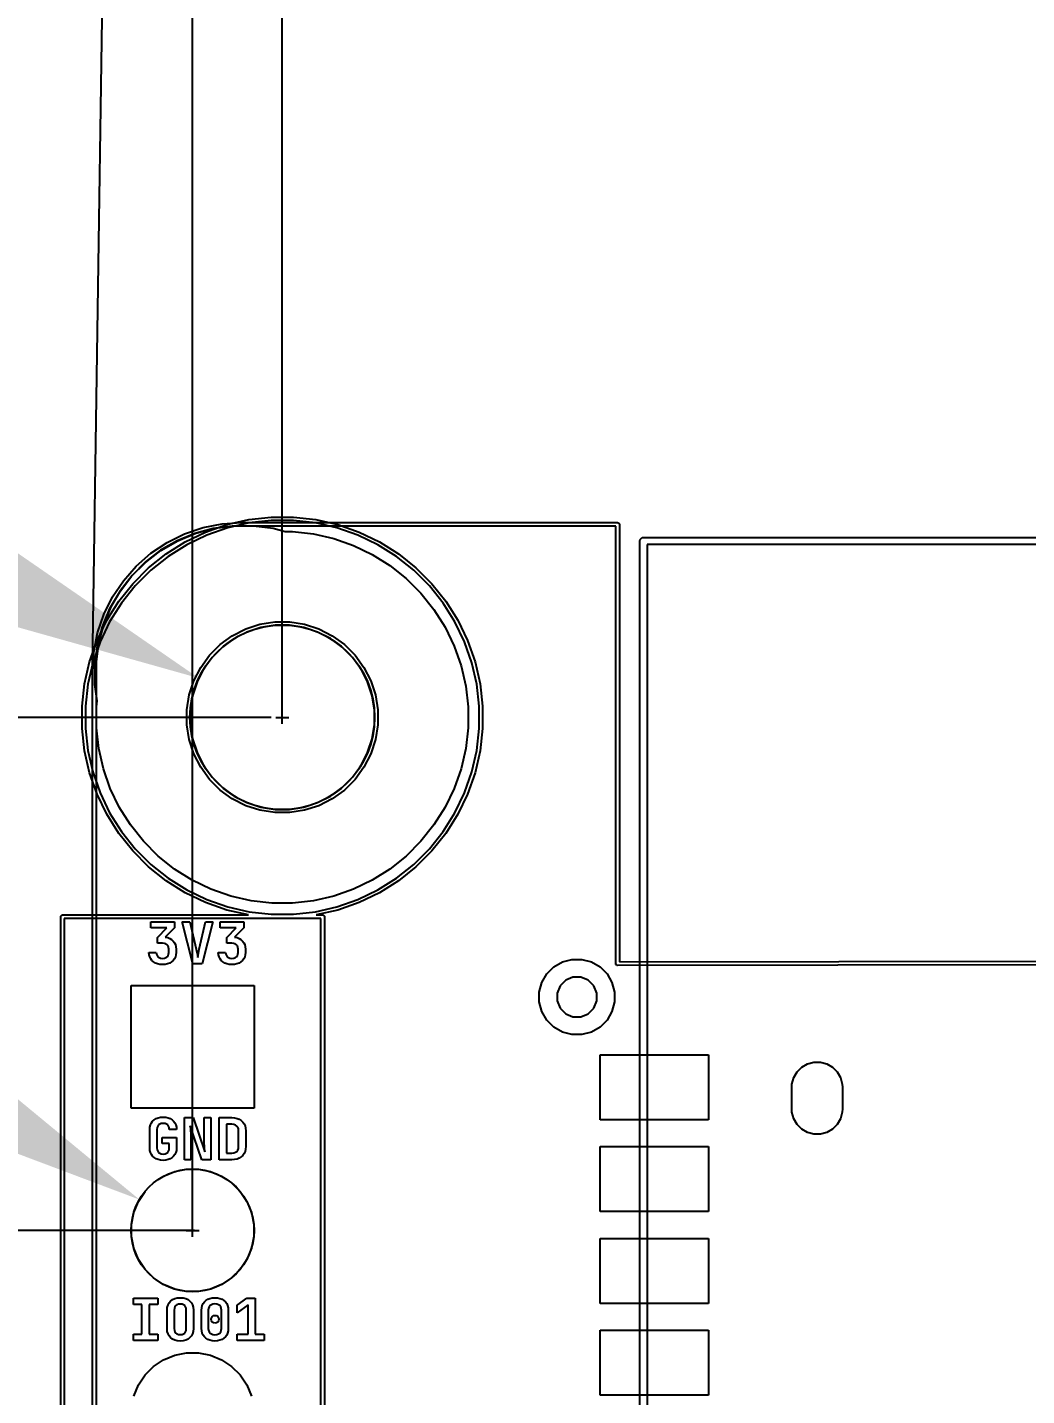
# Model space of a CAD drawing. Extents: x 76 to 193, y -170 to -23.
# Drawn here: x 131.04 to 144.86, y -61.79 to -42.86 of the extents above; entities that cross this region are included whole.
import ezdxf

# ---------------------------------------------------------------- set-up
doc = ezdxf.new("R2010")
doc.units = 0
doc.layers.get('0').update_dxf_attribs({"linetype": 'CONTINUOUS'})
doc.layers.get('Defpoints').update_dxf_attribs({"linetype": 'CONTINUOUS'})
doc.layers.add('BLACK', color=7, linetype='CONTINUOUS')
doc.dimstyles.get("Standard").update_dxf_attribs({"dimtxt": 3, "dimasz": 3, "dimexe": 0.18, "dimexo": 0.0625, "dimgap": 0.09, "dimtad": 0, "dimtih": 1, "dimtoh": 1, "dimzin": 0, "dimdsep": 46, "dimtxsty": 'Standard', "dimcen": 0.09, "dimclrd": 3, "dimclre": 3, "dimclrt": 3, "dimadec": 0, "dimazin": 0, "dimtfac": 1, "dimtofl": 0, "dimtmove": 0, "dimatfit": 3, "dimfxl": 1, "dimtolj": 1, "dimtzin": 0, "dimarcsym": 0})

# ---------------------------------------------------------------- blocks, each defined once
blk = doc.blocks.new('*D1')
at = {"color": 3, "linetype": 'Continuous', "lineweight": -2, "transparency": 16777216}
for p, q in [((131.942, -51.708), (132.343, -24.546)), ((135.34, -24.771), (143.56, -24.892)), ((162.446, -25.171), (153.74, -25.042)), ((165.048, -52.197), (165.449, -25.035))]:
    blk.add_line(p, q, dxfattribs=at)
at = {"color": 3, "linetype": 'Continuous', "transparency": 16777216}
for points in [[(135.347, -24.271), (135.332, -25.271), (132.34, -24.726)], [(162.454, -24.671), (162.439, -25.671), (165.446, -25.215)]]:
    blk.add_solid(points, dxfattribs=at)
at = {"layer": 'Defpoints', "color": 0, "linetype": 'Continuous', "transparency": 16777216}
for p in [(165.446, -25.215), (131.941, -51.771), (165.047, -52.26)]:
    blk.add_point(p, dxfattribs=at)
at = {"color": 3, "linetype": 'Continuous', "transparency": 16777216, "insert": (148.65, -24.967), "char_height": 3, "attachment_point": 5}
blk.add_mtext('\\A1;33.11', dxfattribs=at)
blk = doc.blocks.new('*D5')
at = {"color": 3, "linetype": 'Continuous', "lineweight": -2, "transparency": 16777216}
for p, q in [((134.566, -52.343), (134.566, -33.66)), ((162.276, -52.353), (162.276, -33.66)), ((137.566, -33.84), (142.831, -33.84)), ((159.276, -33.84), (154.011, -33.84))]:
    blk.add_line(p, q, dxfattribs=at)
at = {"color": 3, "linetype": 'Continuous', "transparency": 16777216}
for points in [[(137.566, -33.34), (137.566, -34.34), (134.566, -33.84)], [(159.276, -33.34), (159.276, -34.34), (162.276, -33.84)]]:
    blk.add_solid(points, dxfattribs=at)
at = {"layer": 'Defpoints', "color": 0, "linetype": 'Continuous', "transparency": 16777216}
for p in [(162.276, -33.84), (134.566, -52.406), (162.276, -52.416)]:
    blk.add_point(p, dxfattribs=at)
at = {"color": 3, "linetype": 'Continuous', "transparency": 16777216, "insert": (148.421, -33.84), "char_height": 3, "attachment_point": 5}
blk.add_mtext('\\A1;27.71', dxfattribs=at)
blk = doc.blocks.new('*D6')
at = {"color": 3, "linetype": 'Continuous', "lineweight": -2, "transparency": 16777216}
for p, q in [((124.398, -56.07), (127.398, -56.07)), ((127.398, -56.07), (129.994, -57.575)), ((133.325, -59.596), (133.325, -59.416)), ((133.234, -59.506), (133.415, -59.506))]:
    blk.add_line(p, q, dxfattribs=at)
at = {"color": 3, "linetype": 'Continuous', "transparency": 16777216}
blk.add_solid([(130.244, -57.142), (129.743, -58.007), (132.589, -59.079)], dxfattribs=at)
at = {"layer": 'Defpoints', "color": 0, "linetype": 'Continuous', "transparency": 16777216}
for p in [(132.589, -59.079), (134.06, -59.932)]:
    blk.add_point(p, dxfattribs=at)
at = {"color": 3, "linetype": 'Continuous', "transparency": 16777216, "insert": (119.058, -56.07), "char_height": 3, "attachment_point": 5}
blk.add_mtext('\\A1;∅1.70', dxfattribs=at)
blk = doc.blocks.new('*D7')
at = {"color": 3, "linetype": 'Continuous', "lineweight": -2, "transparency": 16777216}
for p, q in [((127.96, -56.506), (127.96, -53.506)), ((133.262, -59.506), (127.78, -59.506)), ((133.262, -62.046), (127.78, -62.046)), ((127.96, -65.046), (127.96, -68.046)), ((127.96, -68.046), (124.96, -68.046))]:
    blk.add_line(p, q, dxfattribs=at)
at = {"color": 3, "linetype": 'Continuous', "transparency": 16777216}
for points in [[(127.46, -56.506), (128.46, -56.506), (127.96, -59.506)], [(127.46, -65.046), (128.46, -65.046), (127.96, -62.046)]]:
    blk.add_solid(points, dxfattribs=at)
at = {"layer": 'Defpoints', "color": 0, "linetype": 'Continuous', "transparency": 16777216}
for p in [(133.325, -59.506), (127.96, -62.046), (133.325, -62.046)]:
    blk.add_point(p, dxfattribs=at)
at = {"color": 3, "linetype": 'Continuous', "transparency": 16777216, "insert": (120.37, -68.046), "char_height": 3, "attachment_point": 5}
blk.add_mtext('\\A1;2.54', dxfattribs=at)
blk = doc.blocks.new('*D8')
at = {"color": 3, "linetype": 'Continuous', "lineweight": -2, "transparency": 16777216}
for p, q in [((133.352, -59.506), (111.055, -59.506)), ((111.235, -62.506), (111.235, -75.696)), ((111.235, -92.066), (111.235, -78.876)), ((133.324, -95.066), (111.055, -95.066))]:
    blk.add_line(p, q, dxfattribs=at)
at = {"color": 3, "linetype": 'Continuous', "transparency": 16777216}
for points in [[(110.735, -62.506), (111.735, -62.506), (111.235, -59.506)], [(110.735, -92.066), (111.735, -92.066), (111.235, -95.066)]]:
    blk.add_solid(points, dxfattribs=at)
at = {"layer": 'Defpoints', "color": 0, "linetype": 'Continuous', "transparency": 16777216}
for p in [(111.235, -59.506), (133.415, -59.506), (133.386, -95.066)]:
    blk.add_point(p, dxfattribs=at)
at = {"color": 3, "linetype": 'Continuous', "transparency": 16777216, "insert": (111.235, -77.286), "char_height": 3, "attachment_point": 5}
blk.add_mtext('\\A1;35.56', dxfattribs=at)
blk = doc.blocks.new('*D9')
at = {"color": 3, "linetype": 'Continuous', "lineweight": -2, "transparency": 16777216}
for p, q in [((133.325, -59.443), (133.325, -29.513)), ((163.773, -59.443), (163.773, -29.513)), ((136.325, -29.693), (142.709, -29.693)), ((160.773, -29.693), (154.389, -29.693))]:
    blk.add_line(p, q, dxfattribs=at)
at = {"color": 3, "linetype": 'Continuous', "transparency": 16777216}
for points in [[(136.325, -29.193), (136.325, -30.193), (133.325, -29.693)], [(160.773, -29.193), (160.773, -30.193), (163.773, -29.693)]]:
    blk.add_solid(points, dxfattribs=at)
at = {"layer": 'Defpoints', "color": 0, "linetype": 'Continuous', "transparency": 16777216}
for p in [(163.773, -29.693), (133.325, -59.506), (163.773, -59.506)]:
    blk.add_point(p, dxfattribs=at)
at = {"color": 3, "linetype": 'Continuous', "transparency": 16777216, "insert": (148.549, -29.693), "char_height": 3, "attachment_point": 5}
blk.add_mtext('\\A1;30.45', dxfattribs=at)
blk = doc.blocks.new('*D12')
at = {"color": 3, "linetype": 'Continuous', "lineweight": -2, "transparency": 16777216}
for p, q in [((124.979, -49.312), (127.979, -49.312)), ((127.979, -49.312), (130.694, -50.588)), ((134.476, -52.406), (134.656, -52.406)), ((134.566, -52.496), (134.566, -52.316))]:
    blk.add_line(p, q, dxfattribs=at)
at = {"color": 3, "linetype": 'Continuous', "transparency": 16777216}
blk.add_solid([(130.907, -50.135), (130.482, -51.04), (133.41, -51.863)], dxfattribs=at)
at = {"layer": 'Defpoints', "color": 0, "linetype": 'Continuous', "transparency": 16777216}
for p in [(133.41, -51.863), (135.722, -52.949)]:
    blk.add_point(p, dxfattribs=at)
at = {"color": 3, "linetype": 'Continuous', "transparency": 16777216, "insert": (118.889, -49.312), "char_height": 3, "attachment_point": 5}
blk.add_mtext('\\A1;∅2.55', dxfattribs=at)
blk = doc.blocks.new('*D15')
at = {"color": 3, "linetype": 'Continuous', "lineweight": -2, "transparency": 16777216}
for p, q in [((134.414, -52.406), (82.008, -52.406)), ((82.188, -55.406), (82.188, -103.552)), ((82.188, -154.878), (82.188, -106.732)), ((134.486, -157.878), (82.008, -157.878))]:
    blk.add_line(p, q, dxfattribs=at)
at = {"color": 3, "linetype": 'Continuous', "transparency": 16777216}
for points in [[(81.688, -55.406), (82.688, -55.406), (82.188, -52.406)], [(81.688, -154.878), (82.688, -154.878), (82.188, -157.878)]]:
    blk.add_solid(points, dxfattribs=at)
at = {"layer": 'Defpoints', "color": 0, "linetype": 'Continuous', "transparency": 16777216}
for p in [(82.188, -52.406), (134.476, -52.406), (134.548, -157.878)]:
    blk.add_point(p, dxfattribs=at)
at = {"color": 3, "linetype": 'Continuous', "transparency": 16777216, "insert": (82.188, -105.142), "char_height": 3, "attachment_point": 5}
blk.add_mtext('\\A1;105.47', dxfattribs=at)

msp = doc.modelspace()

# ---------------------------------------------------------------- linework, layer by layer
at = {"linetype": 'Continuous'}
for centre, radius in [((134.566001, -52.40557), 1.277437), ((133.3245, -59.50557), 0.85)]:
    msp.add_circle(centre, radius, dxfattribs=at)
at = {"layer": 'BLACK', "linetype": 'Continuous'}
for p, q in [((133.214077, -49.865231), (133.469575, -49.778497)), ((133.609943, -49.792647), (133.355091, -49.860939)), ((133.370332, -49.858994), (133.631398, -49.789041)), ((133.469575, -49.778497), (133.734209, -49.725853)), ((133.504054, -49.841804), (133.797782, -49.739024)), ((133.810435, -49.782944), (133.521545, -49.884031)), ((133.871529, -49.758203), (133.609943, -49.792647)), ((133.631398, -49.789041), (133.899362, -49.753763)), ((133.734209, -49.725853), (134.003449, -49.7082)), ((133.797782, -49.739024), (134.101171, -49.669778)), ((134.108827, -49.714838), (133.810435, -49.782944)), ((134.003439, -49.7582), (133.871529, -49.758203)), ((133.899362, -49.753763), (134.169638, -49.753763)), ((139.1795, -49.760558), (134.003439, -49.7582)), ((134.003449, -49.7082), (134.003453, -49.708201)), ((134.003453, -49.708201), (134.003461, -49.7082)), ((134.003461, -49.7082), (139.204512, -49.71057)), ((134.101171, -49.669778), (134.410406, -49.634936)), ((134.412968, -49.68057), (134.108827, -49.714838)), ((134.169638, -49.753763), (134.437602, -49.789041)), ((134.410406, -49.634936), (134.721596, -49.634936)), ((134.719034, -49.68057), (134.412968, -49.68057)), ((134.437602, -49.789041), (134.607707, -49.834621)), ((135.023175, -49.714838), (134.719034, -49.68057)), ((134.721596, -49.634936), (135.030831, -49.669778)), ((135.321567, -49.782944), (135.023175, -49.714838)), ((135.030831, -49.669778), (135.33422, -49.739024)), ((135.610457, -49.884031), (135.321567, -49.782944)), ((135.33422, -49.739024), (135.627948, -49.841804)), ((139.1795, -55.815728), (139.1795, -49.760558)), ((139.204512, -49.71057), (139.214058, -49.712473)), ((139.214058, -49.712473), (139.214067, -49.712473)), ((139.214067, -49.712473), (139.214069, -49.712475)), ((139.214069, -49.712475), (139.214078, -49.712477)), ((139.214078, -49.712477), (139.22136, -49.719766)), ((139.22136, -49.719766), (139.227597, -49.726003)), ((139.227597, -49.726003), (139.227598, -49.72601)), ((139.227598, -49.72601), (139.227602, -49.726014)), ((139.227602, -49.726014), (139.227601, -49.726028)), ((139.227601, -49.726028), (139.2295, -49.73557)), ((139.2295, -49.73557), (139.2295, -55.790687)), ((132.74774, -50.134476), (132.972085, -49.984571)), ((133.111333, -49.96191), (132.882838, -50.093834)), ((132.886564, -50.097562), (133.120629, -49.962424)), ((132.960188, -50.142389), (133.223681, -49.976825)), ((132.972085, -49.984571), (133.214077, -49.865231)), ((133.355091, -49.860939), (133.111333, -49.96191)), ((133.120629, -49.962424), (133.370332, -49.858994)), ((133.223681, -49.976825), (133.504054, -49.841804)), ((133.521545, -49.884031), (133.24579, -50.016828)), ((134.607707, -49.834621), (134.708881, -49.834621)), ((134.708881, -49.834621), (134.995829, -49.866952)), ((134.995829, -49.866952), (135.277351, -49.931208)), ((135.277351, -49.931208), (135.54991, -50.02658)), ((135.886212, -50.016828), (135.610457, -49.884031)), ((135.627948, -49.841804), (135.908321, -49.976825)), ((135.908321, -49.976825), (136.171814, -50.142389)), ((139.512, -49.96557), (139.515806, -49.946436)), ((139.512, -75.44057), (139.512, -49.96557)), ((139.515806, -49.946436), (139.542866, -49.919376)), ((139.542866, -49.919376), (139.562, -49.91557)), ((139.562, -49.91557), (157.487, -49.91557)), ((132.54488, -50.31238), (132.74774, -50.134476)), ((132.672139, -50.262095), (132.886564, -50.097562)), ((132.882838, -50.093834), (132.673518, -50.254452)), ((132.716889, -50.336413), (132.960188, -50.142389)), ((133.24579, -50.016828), (132.986637, -50.179665)), ((135.54991, -50.02658), (135.810076, -50.15187)), ((135.810076, -50.15187), (136.054579, -50.305501)), ((136.145365, -50.179665), (135.886212, -50.016828)), ((136.171814, -50.142389), (136.415113, -50.336413)), ((139.612, -50.01557), (139.612, -75.39057)), ((157.437, -50.01557), (139.612, -50.01557)), ((132.366976, -50.51524), (132.54488, -50.31238)), ((132.481025, -50.453209), (132.672139, -50.262095)), ((132.673518, -50.254452), (132.486952, -50.441018)), ((132.496844, -50.556458), (132.716889, -50.336413)), ((132.986637, -50.179665), (132.747345, -50.370493)), ((136.054579, -50.305501), (136.280342, -50.485541)), ((136.384657, -50.370493), (136.145365, -50.179665)), ((136.415113, -50.336413), (136.635158, -50.556458)), ((132.217071, -50.739585), (132.366976, -50.51524)), ((132.316492, -50.667634), (132.481025, -50.453209)), ((132.486952, -50.441018), (132.326334, -50.650338)), ((132.747345, -50.370493), (132.530924, -50.586914)), ((136.280342, -50.485541), (136.484529, -50.689728)), ((136.601078, -50.586914), (136.384657, -50.370493)), ((132.097731, -50.981577), (132.217071, -50.739585)), ((132.181354, -50.901699), (132.316492, -50.667634)), ((132.326334, -50.650338), (132.19441, -50.878833)), ((132.30282, -50.799757), (132.496844, -50.556458)), ((132.530924, -50.586914), (132.340096, -50.826206)), ((136.484529, -50.689728), (136.664569, -50.915491)), ((136.791906, -50.826206), (136.601078, -50.586914)), ((136.635158, -50.556458), (136.829182, -50.799757)), ((132.077924, -51.151402), (132.181354, -50.901699)), ((132.19441, -50.878833), (132.093439, -51.122591)), ((132.137256, -51.06325), (132.30282, -50.799757)), ((132.340096, -50.826206), (132.177259, -51.085359)), ((136.664569, -50.915491), (136.8182, -51.159994)), ((136.954743, -51.085359), (136.791906, -50.826206)), ((136.829182, -50.799757), (136.994746, -51.06325)), ((132.002235, -51.343623), (132.137256, -51.06325)), ((132.010997, -51.237075), (132.097731, -50.981577)), ((132.093439, -51.122591), (132.025147, -51.377443)), ((132.177259, -51.085359), (132.044462, -51.361114)), ((134.05952, -51.182816), (134.257036, -51.118639)), ((134.257036, -51.118639), (134.46216, -51.086151)), ((134.46216, -51.086151), (134.669842, -51.086151)), ((134.669842, -51.086151), (134.874966, -51.118639)), ((134.874966, -51.118639), (135.072482, -51.182816)), ((137.08754, -51.361114), (136.954743, -51.085359)), ((136.994746, -51.06325), (137.129767, -51.343623)), ((131.958353, -51.501709), (132.010997, -51.237075)), ((132.007971, -51.412468), (132.077924, -51.151402)), ((133.706457, -51.399173), (133.874475, -51.277102)), ((133.874475, -51.277102), (134.05952, -51.182816)), ((134.267789, -51.163429), (134.077147, -51.225372)), ((134.465774, -51.132071), (134.267789, -51.163429)), ((134.666228, -51.132071), (134.465774, -51.132071)), ((134.864213, -51.163429), (134.666228, -51.132071)), ((135.054855, -51.225372), (134.864213, -51.163429)), ((135.23346, -51.316376), (135.054855, -51.225372)), ((135.072482, -51.182816), (135.257527, -51.277102)), ((135.257527, -51.277102), (135.425545, -51.399173)), ((136.8182, -51.159994), (136.94349, -51.42016)), ((131.899455, -51.637351), (132.002235, -51.343623)), ((132.044462, -51.361114), (131.943375, -51.650004)), ((131.972693, -51.680432), (132.007971, -51.412468)), ((132.025147, -51.377443), (131.990703, -51.639029)), ((133.559604, -51.546026), (133.706457, -51.399173)), ((133.736372, -51.434199), (133.59463, -51.575941)), ((133.898542, -51.316376), (133.736372, -51.434199)), ((135.39563, -51.434199), (135.23346, -51.316376)), ((135.537372, -51.575941), (135.39563, -51.434199)), ((135.425545, -51.399173), (135.572398, -51.546026)), ((136.94349, -51.42016), (137.038862, -51.692719)), ((137.188627, -51.650004), (137.08754, -51.361114)), ((137.129767, -51.343623), (137.232547, -51.637351)), ((131.830209, -51.94074), (131.899455, -51.637351)), ((131.943375, -51.650004), (131.875269, -51.948396)), ((131.9407, -51.770949), (131.958353, -51.501709)), ((131.972693, -51.950708), (131.972693, -51.680432)), ((131.990703, -51.639029), (131.9907, -51.770949)), ((133.437533, -51.714044), (133.559604, -51.546026)), ((133.59463, -51.575941), (133.476807, -51.738111)), ((135.655195, -51.738111), (135.537372, -51.575941)), ((135.572398, -51.546026), (135.694469, -51.714044)), ((137.256733, -51.948396), (137.188627, -51.650004)), ((137.232547, -51.637351), (137.301793, -51.94074)), ((131.9407, -51.77095), (131.9407, -51.770949)), ((131.9407, -158.241999), (131.9407, -51.77095)), ((131.9907, -51.770949), (131.9907, -51.77095)), ((131.9907, -51.77095), (131.9907, -158.241999)), ((133.343247, -51.899089), (133.437533, -51.714044)), ((133.476807, -51.738111), (133.385803, -51.916716)), ((135.746199, -51.916716), (135.655195, -51.738111)), ((135.694469, -51.714044), (135.788755, -51.899089)), ((137.038862, -51.692719), (137.103118, -51.974241)), ((131.795367, -52.249975), (131.830209, -51.94074)), ((131.875269, -51.948396), (131.841001, -52.252537)), ((132.002782, -52.179259), (131.972693, -51.950708)), ((133.27907, -52.096605), (133.343247, -51.899089)), ((133.385803, -51.916716), (133.32386, -52.107358)), ((135.808142, -52.107358), (135.746199, -51.916716)), ((135.788755, -51.899089), (135.852932, -52.096605)), ((137.103118, -51.974241), (137.135449, -52.261189)), ((137.291001, -52.252537), (137.256733, -51.948396)), ((137.301793, -51.94074), (137.336635, -52.249975)), ((131.795367, -52.252537), (131.795367, -52.249975)), ((131.795367, -52.561165), (131.795367, -52.252537)), ((131.841001, -52.252537), (131.841001, -52.558603)), ((131.993551, -52.261189), (132.002782, -52.179259)), ((133.246582, -52.301729), (133.27907, -52.096605)), ((133.32386, -52.107358), (133.292502, -52.305343)), ((135.8395, -52.305343), (135.808142, -52.107358)), ((135.852932, -52.096605), (135.88542, -52.301729)), ((137.291001, -52.558603), (137.291001, -52.252537)), ((137.336635, -52.249975), (137.336635, -52.561165)), ((131.993551, -52.549951), (131.993551, -52.261189)), ((133.246582, -52.305343), (133.246582, -52.301729)), ((133.246582, -52.509411), (133.246582, -52.305343)), ((133.292502, -52.305343), (133.292502, -52.505797)), ((135.8395, -52.505797), (135.8395, -52.305343)), ((135.88542, -52.301729), (135.88542, -52.509411)), ((137.135449, -52.261189), (137.135449, -52.549951)), ((131.830209, -52.8704), (131.795367, -52.561165)), ((131.841001, -52.558603), (131.875269, -52.862744)), ((132.025882, -52.836899), (131.993551, -52.549951)), ((133.27907, -52.714535), (133.246582, -52.509411)), ((133.292502, -52.505797), (133.32386, -52.703782)), ((135.808142, -52.703782), (135.8395, -52.505797)), ((135.88542, -52.509411), (135.852932, -52.714535)), ((137.135449, -52.549951), (137.103118, -52.836899)), ((137.256733, -52.862744), (137.291001, -52.558603)), ((137.336635, -52.561165), (137.301793, -52.8704)), ((133.343247, -52.912051), (133.27907, -52.714535)), ((133.32386, -52.703782), (133.385803, -52.894424)), ((135.746199, -52.894424), (135.808142, -52.703782)), ((135.852932, -52.714535), (135.788755, -52.912051)), ((131.899455, -53.173789), (131.830209, -52.8704)), ((131.875269, -52.862744), (131.943375, -53.161136)), ((132.090138, -53.118421), (132.025882, -52.836899)), ((133.437533, -53.097096), (133.343247, -52.912051)), ((133.385803, -52.894424), (133.476807, -53.073029)), ((135.655195, -53.073029), (135.746199, -52.894424)), ((135.788755, -52.912051), (135.694469, -53.097096)), ((137.103118, -52.836899), (137.038862, -53.118421)), ((137.188627, -53.161136), (137.256733, -52.862744)), ((137.301793, -52.8704), (137.232547, -53.173789)), ((132.002235, -53.467517), (131.899455, -53.173789)), ((131.943375, -53.161136), (132.044462, -53.450026)), ((132.18551, -53.39098), (132.090138, -53.118421)), ((133.559604, -53.265114), (133.437533, -53.097096)), ((133.476807, -53.073029), (133.59463, -53.235199)), ((135.537372, -53.235199), (135.655195, -53.073029)), ((135.694469, -53.097096), (135.572398, -53.265114)), ((137.038862, -53.118421), (136.94349, -53.39098)), ((137.08754, -53.450026), (137.188627, -53.161136)), ((137.232547, -53.173789), (137.129767, -53.467517)), ((132.3108, -53.651146), (132.18551, -53.39098)), ((133.706457, -53.411967), (133.559604, -53.265114)), ((133.59463, -53.235199), (133.736372, -53.376941)), ((133.736372, -53.376941), (133.898542, -53.494764)), ((135.23346, -53.494764), (135.39563, -53.376941)), ((135.39563, -53.376941), (135.537372, -53.235199)), ((135.572398, -53.265114), (135.425545, -53.411967)), ((136.94349, -53.39098), (136.8182, -53.651146)), ((132.137256, -53.74789), (132.002235, -53.467517)), ((132.044462, -53.450026), (132.177259, -53.725781)), ((133.874475, -53.534038), (133.706457, -53.411967)), ((134.05952, -53.628324), (133.874475, -53.534038)), ((133.898542, -53.494764), (134.077147, -53.585768)), ((135.054855, -53.585768), (135.23346, -53.494764)), ((135.257527, -53.534038), (135.072482, -53.628324)), ((135.425545, -53.411967), (135.257527, -53.534038)), ((136.954743, -53.725781), (137.08754, -53.450026)), ((137.129767, -53.467517), (136.994746, -53.74789)), ((132.30282, -54.011383), (132.137256, -53.74789)), ((132.177259, -53.725781), (132.340096, -53.984934)), ((132.464431, -53.895649), (132.3108, -53.651146)), ((134.257036, -53.692501), (134.05952, -53.628324)), ((134.077147, -53.585768), (134.267789, -53.647711)), ((134.46216, -53.724989), (134.257036, -53.692501)), ((134.267789, -53.647711), (134.465774, -53.679069)), ((134.669842, -53.724989), (134.46216, -53.724989)), ((134.465774, -53.679069), (134.666228, -53.679069)), ((134.666228, -53.679069), (134.864213, -53.647711)), ((134.874966, -53.692501), (134.669842, -53.724989)), ((134.864213, -53.647711), (135.054855, -53.585768)), ((135.072482, -53.628324), (134.874966, -53.692501)), ((136.8182, -53.651146), (136.664569, -53.895649)), ((136.791906, -53.984934), (136.954743, -53.725781)), ((136.994746, -53.74789), (136.829182, -54.011383)), ((132.644471, -54.121412), (132.464431, -53.895649)), ((136.664569, -53.895649), (136.484529, -54.121412)), ((132.496844, -54.254682), (132.30282, -54.011383)), ((132.340096, -53.984934), (132.530924, -54.224226)), ((132.848658, -54.325599), (132.644471, -54.121412)), ((136.484529, -54.121412), (136.280342, -54.325599)), ((136.601078, -54.224226), (136.791906, -53.984934)), ((136.829182, -54.011383), (136.635158, -54.254682)), ((132.716889, -54.474727), (132.496844, -54.254682)), ((132.530924, -54.224226), (132.747345, -54.440647)), ((133.074421, -54.505639), (132.848658, -54.325599)), ((136.280342, -54.325599), (136.054579, -54.505639)), ((136.384657, -54.440647), (136.601078, -54.224226)), ((136.635158, -54.254682), (136.415113, -54.474727)), ((132.960188, -54.668751), (132.716889, -54.474727)), ((132.747345, -54.440647), (132.986637, -54.631475)), ((133.318924, -54.65927), (133.074421, -54.505639)), ((136.054579, -54.505639), (135.810076, -54.65927)), ((136.145365, -54.631475), (136.384657, -54.440647)), ((136.415113, -54.474727), (136.171814, -54.668751)), ((133.223681, -54.834315), (132.960188, -54.668751)), ((132.986637, -54.631475), (133.24579, -54.794312)), ((133.57909, -54.78456), (133.318924, -54.65927)), ((135.810076, -54.65927), (135.54991, -54.78456)), ((135.886212, -54.794312), (136.145365, -54.631475)), ((136.171814, -54.668751), (135.908321, -54.834315)), ((133.504054, -54.969336), (133.223681, -54.834315)), ((133.24579, -54.794312), (133.521545, -54.927109)), ((133.851649, -54.879932), (133.57909, -54.78456)), ((134.133171, -54.944188), (133.851649, -54.879932)), ((135.277351, -54.879932), (134.995829, -54.944188)), ((135.54991, -54.78456), (135.277351, -54.879932)), ((135.610457, -54.927109), (135.886212, -54.794312)), ((135.908321, -54.834315), (135.627948, -54.969336)), ((133.797782, -55.072116), (133.504054, -54.969336)), ((133.521545, -54.927109), (133.810435, -55.028196)), ((134.097701, -55.14057), (133.797782, -55.072116)), ((133.810435, -55.028196), (134.108827, -55.096302)), ((134.108827, -55.096302), (134.412968, -55.13057)), ((134.420119, -54.976519), (134.133171, -54.944188)), ((134.708881, -54.976519), (134.420119, -54.976519)), ((134.995829, -54.944188), (134.708881, -54.976519)), ((134.719034, -55.13057), (135.023175, -55.096302)), ((135.023175, -55.096302), (135.321567, -55.028196)), ((135.33422, -55.072116), (135.034301, -55.14057)), ((135.321567, -55.028196), (135.610457, -54.927109)), ((135.627948, -54.969336), (135.33422, -55.072116)), ((131.4995, -55.16557), (131.501403, -55.156003)), ((131.4995, -96.86557), (131.4995, -55.16557)), ((131.501403, -55.156003), (131.514933, -55.142473)), ((131.514933, -55.142473), (131.5245, -55.14057)), ((131.5245, -55.14057), (134.097701, -55.14057)), ((131.5495, -55.19057), (131.5495, -96.84057)), ((135.0995, -55.19057), (131.5495, -55.19057)), ((132.747868, -55.320306), (132.747868, -55.234741)), ((132.747868, -55.234741), (133.075683, -55.234741)), ((133.075683, -55.234741), (133.075683, -55.317096)), ((133.329029, -55.818415), (133.181907, -55.234741)), ((133.181907, -55.234741), (133.285827, -55.234741)), ((133.285827, -55.234741), (133.373801, -55.615319)), ((133.41777, -55.614516), (133.504906, -55.234741)), ((133.605651, -55.234741), (133.458529, -55.818415)), ((133.504906, -55.234741), (133.605651, -55.234741)), ((133.707094, -55.320306), (133.707094, -55.234741)), ((133.707094, -55.234741), (134.034909, -55.234741)), ((134.034909, -55.234741), (134.034909, -55.317096)), ((134.412968, -55.13057), (134.719034, -55.13057)), ((135.034301, -55.14057), (135.1245, -55.14057)), ((135.0995, -96.84057), (135.0995, -55.19057)), ((135.1245, -55.14057), (135.134067, -55.142473)), ((135.134067, -55.142473), (135.147597, -55.156003)), ((135.147597, -55.156003), (135.1495, -55.16557)), ((135.1495, -55.16557), (135.1495, -96.86557)), ((132.969354, -55.320306), (132.747868, -55.320306)), ((132.840622, -55.451411), (132.969354, -55.320306)), ((132.840622, -55.531393), (132.840622, -55.451411)), ((133.075683, -55.317096), (132.945345, -55.447433)), ((132.945345, -55.447433), (132.979923, -55.454753)), ((132.979923, -55.454753), (133.009428, -55.466222)), ((133.009428, -55.466222), (133.03462, -55.481616)), ((133.928581, -55.320306), (133.707094, -55.320306)), ((133.799848, -55.451411), (133.928581, -55.320306)), ((133.799848, -55.531393), (133.799848, -55.451411)), ((134.034909, -55.317096), (133.904572, -55.447433)), ((133.904572, -55.447433), (133.93915, -55.454753)), ((133.93915, -55.454753), (133.968654, -55.466222)), ((133.968654, -55.466222), (133.993847, -55.481616)), ((132.724204, -55.691967), (132.721486, -55.65852)), ((132.721486, -55.65852), (132.822231, -55.65852)), ((132.822231, -55.65852), (132.824986, -55.683671)), ((132.909367, -55.531393), (132.840622, -55.531393)), ((132.935709, -55.534085), (132.909367, -55.531393)), ((132.95649, -55.541543), (132.935709, -55.534085)), ((132.972948, -55.553378), (132.95649, -55.541543)), ((132.985293, -55.569375), (132.972948, -55.553378)), ((132.992981, -55.589365), (132.985293, -55.569375)), ((132.995735, -55.614516), (132.992981, -55.589365)), ((132.993049, -55.683169), (132.995735, -55.65852)), ((132.995735, -55.65852), (132.995735, -55.614516)), ((133.03462, -55.481616), (133.056071, -55.500999)), ((133.056071, -55.500999), (133.073438, -55.524065)), ((133.073438, -55.524065), (133.085978, -55.550251)), ((133.085978, -55.550251), (133.09376, -55.580144)), ((133.096481, -55.65852), (133.093759, -55.691966)), ((133.09376, -55.580144), (133.096481, -55.614516)), ((133.096481, -55.614516), (133.096481, -55.65852)), ((133.373801, -55.615319), (133.387375, -55.675689)), ((133.405766, -55.675689), (133.41777, -55.614516)), ((133.68343, -55.691967), (133.680713, -55.65852)), ((133.680713, -55.65852), (133.781458, -55.65852)), ((133.781458, -55.65852), (133.784213, -55.683671)), ((133.868594, -55.531393), (133.799848, -55.531393)), ((133.894935, -55.534085), (133.868594, -55.531393)), ((133.915716, -55.541543), (133.894935, -55.534085)), ((133.932175, -55.553378), (133.915716, -55.541543)), ((133.94452, -55.569375), (133.932175, -55.553378)), ((133.952207, -55.589365), (133.94452, -55.569375)), ((133.954962, -55.614516), (133.952207, -55.589365)), ((133.952275, -55.683169), (133.954962, -55.65852)), ((133.954962, -55.65852), (133.954962, -55.614516)), ((133.993847, -55.481616), (134.015298, -55.500999)), ((134.015298, -55.500999), (134.032665, -55.524065)), ((134.032665, -55.524065), (134.045204, -55.550251)), ((134.045204, -55.550251), (134.052986, -55.580144)), ((134.052986, -55.580144), (134.055707, -55.614516)), ((134.055707, -55.65852), (134.052986, -55.691966)), ((134.055707, -55.614516), (134.055707, -55.65852)), ((132.732009, -55.721307), (132.724204, -55.691967)), ((132.744657, -55.747261), (132.732009, -55.721307)), ((132.762077, -55.770307), (132.744657, -55.747261)), ((132.783632, -55.789693), (132.762077, -55.770307)), ((132.809808, -55.805642), (132.783632, -55.789693)), ((132.838494, -55.816896), (132.809808, -55.805642)), ((132.824986, -55.683671), (132.832674, -55.703661)), ((132.832674, -55.703661), (132.845019, -55.719658)), ((132.871176, -55.823938), (132.838494, -55.816896)), ((132.845019, -55.719658), (132.861492, -55.73146)), ((132.861492, -55.73146), (132.882504, -55.738934)), ((132.908565, -55.826406), (132.871176, -55.823938)), ((132.882504, -55.738934), (132.909367, -55.741643)), ((132.945953, -55.823944), (132.908565, -55.826406)), ((132.909367, -55.741643), (132.936216, -55.738883)), ((132.936216, -55.738883), (132.957083, -55.731281)), ((132.978771, -55.816908), (132.945953, -55.823944)), ((132.957083, -55.731281), (132.973332, -55.719274)), ((132.973332, -55.719274), (132.985505, -55.703069)), ((133.007705, -55.805642), (132.978771, -55.816908)), ((132.985505, -55.703069), (132.993049, -55.683169)), ((133.03417, -55.789665), (133.007705, -55.805642)), ((133.055853, -55.770276), (133.03417, -55.789665)), ((133.073275, -55.747261), (133.055853, -55.770276)), ((133.085942, -55.721305), (133.073275, -55.747261)), ((133.093759, -55.691966), (133.085942, -55.721305)), ((133.458529, -55.818415), (133.329029, -55.818415)), ((133.387375, -55.675689), (133.396972, -55.727266)), ((133.396972, -55.727266), (133.405766, -55.675689)), ((133.691236, -55.721307), (133.68343, -55.691967)), ((133.703884, -55.747261), (133.691236, -55.721307)), ((133.721303, -55.770307), (133.703884, -55.747261)), ((133.742858, -55.789693), (133.721303, -55.770307)), ((133.769035, -55.805642), (133.742858, -55.789693)), ((133.797721, -55.816896), (133.769035, -55.805642)), ((133.784213, -55.683671), (133.7919, -55.703661)), ((133.7919, -55.703661), (133.804245, -55.719658)), ((133.830403, -55.823938), (133.797721, -55.816896)), ((133.804245, -55.719658), (133.820719, -55.73146)), ((133.820719, -55.73146), (133.841731, -55.738934)), ((133.867791, -55.826406), (133.830403, -55.823938)), ((133.841731, -55.738934), (133.868594, -55.741643)), ((133.90518, -55.823944), (133.867791, -55.826406)), ((133.868594, -55.741643), (133.895442, -55.738883)), ((133.895442, -55.738883), (133.91631, -55.731281)), ((133.937998, -55.816908), (133.90518, -55.823944)), ((133.91631, -55.731281), (133.932559, -55.719274)), ((133.932559, -55.719274), (133.944732, -55.703069)), ((133.966931, -55.805642), (133.937998, -55.816908)), ((133.944732, -55.703069), (133.952275, -55.683169)), ((133.993396, -55.789665), (133.966931, -55.805642)), ((134.01508, -55.770276), (133.993396, -55.789665)), ((134.032501, -55.747261), (134.01508, -55.770276)), ((134.045169, -55.721305), (134.032501, -55.747261)), ((134.052986, -55.691966), (134.045169, -55.721305)), ((138.3224, -55.859059), (138.441091, -55.790533)), ((138.441091, -55.790533), (138.573474, -55.755061)), ((138.573474, -55.755061), (138.710526, -55.755061)), ((138.710526, -55.755061), (138.842909, -55.790533)), ((138.842909, -55.790533), (138.9616, -55.859059)), ((139.181403, -55.825295), (139.1795, -55.815728)), ((139.181418, -55.82531), (139.181403, -55.825295)), ((139.181419, -55.825332), (139.181418, -55.82531)), ((139.187887, -55.831779), (139.181419, -55.825332)), ((139.194933, -55.838825), (139.187887, -55.831779)), ((139.194956, -55.838825), (139.194933, -55.838825)), ((139.194971, -55.83884), (139.194956, -55.838825)), ((139.204541, -55.840728), (139.194971, -55.83884)), ((157.78454, -55.81057), (139.204541, -55.840728)), ((139.2295, -55.790687), (157.7595, -55.76061)), ((138.156963, -56.074661), (138.225489, -55.95597)), ((138.225489, -55.95597), (138.3224, -55.859059)), ((138.486225, -56.042436), (138.408866, -56.119795)), ((138.587299, -56.00057), (138.486225, -56.042436)), ((138.696701, -56.00057), (138.587299, -56.00057)), ((138.797775, -56.042436), (138.696701, -56.00057)), ((138.875134, -56.119795), (138.797775, -56.042436)), ((138.9616, -55.859059), (139.058511, -55.95597)), ((139.058511, -55.95597), (139.127037, -56.074661)), ((132.4745, -57.81557), (132.4745, -56.11557)), ((132.4745, -56.11557), (134.1745, -56.11557)), ((134.1745, -56.11557), (134.1745, -57.81557)), ((138.121491, -56.207044), (138.156963, -56.074661)), ((138.121491, -56.220869), (138.121491, -56.207044)), ((138.121491, -56.344096), (138.121491, -56.220869)), ((138.408866, -56.119795), (138.367, -56.220869)), ((138.367, -56.220869), (138.367, -56.330271)), ((138.917, -56.220869), (138.875134, -56.119795)), ((138.917, -56.330271), (138.917, -56.220869)), ((139.127037, -56.074661), (139.162509, -56.207044)), ((139.162509, -56.207044), (139.162509, -56.344096)), ((138.156963, -56.476479), (138.121491, -56.344096)), ((138.367, -56.330271), (138.408866, -56.431345)), ((138.875134, -56.431345), (138.917, -56.330271)), ((139.162509, -56.344096), (139.127037, -56.476479)), ((138.225489, -56.59517), (138.156963, -56.476479)), ((138.3224, -56.692081), (138.225489, -56.59517)), ((138.408866, -56.431345), (138.486225, -56.508704)), ((138.486225, -56.508704), (138.587299, -56.55057)), ((138.587299, -56.55057), (138.696701, -56.55057)), ((138.696701, -56.55057), (138.797775, -56.508704)), ((138.797775, -56.508704), (138.875134, -56.431345)), ((139.058511, -56.59517), (138.9616, -56.692081)), ((139.127037, -56.476479), (139.058511, -56.59517)), ((138.441091, -56.760607), (138.3224, -56.692081)), ((138.573474, -56.796079), (138.441091, -56.760607)), ((138.710526, -56.796079), (138.573474, -56.796079)), ((138.842909, -56.760607), (138.710526, -56.796079)), ((138.9616, -56.692081), (138.842909, -56.760607)), ((138.962, -57.97557), (138.962, -57.07557)), ((138.962, -57.07557), (140.462, -57.07557)), ((138.962, -57.97557), (138.962, -57.07557)), ((138.962, -57.07557), (140.462, -57.07557)), ((140.462, -57.07557), (140.462, -57.97557)), ((140.462, -57.07557), (140.462, -57.97557)), ((141.830561, -57.202212), (141.918816, -57.178564)), ((141.918816, -57.178564), (142.010184, -57.178564)), ((142.010184, -57.178564), (142.098439, -57.202212)), ((141.641142, -57.391631), (141.686826, -57.312503)), ((141.686826, -57.312503), (141.751433, -57.247896)), ((141.751433, -57.247896), (141.830561, -57.202212)), ((142.098439, -57.202212), (142.177567, -57.247896)), ((142.177567, -57.247896), (142.242174, -57.312503)), ((142.242174, -57.312503), (142.287858, -57.391631)), ((141.6145, -57.52557), (141.617494, -57.479886)), ((141.6145, -57.82557), (141.6145, -57.52557)), ((141.617494, -57.479886), (141.641142, -57.391631)), ((142.287858, -57.391631), (142.311506, -57.479886)), ((142.311506, -57.479886), (142.3145, -57.52557)), ((142.3145, -57.52557), (142.3145, -57.82557)), ((134.1745, -57.81557), (132.4745, -57.81557)), ((132.879992, -57.939271), (132.917359, -57.936749)), ((132.917359, -57.936749), (132.954182, -57.939259)), ((141.617494, -57.871254), (141.6145, -57.82557)), ((141.641142, -57.959509), (141.617494, -57.871254)), ((142.311506, -57.871254), (142.287858, -57.959509)), ((142.3145, -57.82557), (142.311506, -57.871254)), ((132.731885, -58.109451), (132.734568, -58.074892)), ((132.731885, -58.363704), (132.731885, -58.109451)), ((132.734568, -58.074892), (132.742258, -58.044624)), ((132.742258, -58.044624), (132.754672, -58.017918)), ((132.754672, -58.017918), (132.771892, -57.994072)), ((132.771892, -57.994072), (132.793191, -57.974171)), ((132.793191, -57.974171), (132.819021, -57.957931)), ((132.819021, -57.957931), (132.847462, -57.946456)), ((132.834587, -58.082384), (132.831828, -58.108648)), ((132.831828, -58.108648), (132.831828, -58.363704)), ((132.842183, -58.062053), (132.834587, -58.082384)), ((132.854196, -58.046289), (132.842183, -58.062053)), ((132.847462, -57.946456), (132.879992, -57.939271)), ((132.870389, -58.034689), (132.854196, -58.046289)), ((132.891017, -58.027347), (132.870389, -58.034689)), ((132.917359, -58.024688), (132.891017, -58.027347)), ((132.943683, -58.027402), (132.917359, -58.024688)), ((132.964166, -58.034883), (132.943683, -58.027402)), ((132.954182, -57.939259), (132.98646, -57.946433)), ((132.980137, -58.046707), (132.964166, -58.034883)), ((132.991942, -58.062675), (132.980137, -58.046707)), ((132.98646, -57.946433), (133.014893, -57.957931)), ((132.999412, -58.083147), (132.991942, -58.062675)), ((133.002121, -58.109451), (132.999412, -58.083147)), ((133.102867, -58.109451), (133.002121, -58.109451)), ((133.014893, -57.957931), (133.04077, -57.974159)), ((133.04077, -57.974159), (133.062214, -57.994061)), ((133.062214, -57.994061), (133.079661, -58.017918)), ((133.079661, -58.017918), (133.092313, -58.044649)), ((133.092313, -58.044649), (133.100139, -58.074915)), ((133.100139, -58.074915), (133.102867, -58.109451)), ((133.211499, -58.528415), (133.211499, -57.944741)), ((133.211499, -57.944741), (133.33381, -57.944741)), ((133.453748, -58.528415), (133.293051, -58.056688)), ((133.293051, -58.056688), (133.297029, -58.112661)), ((133.297029, -58.112661), (133.301042, -58.179836)), ((133.33381, -57.944741), (133.496112, -58.416468)), ((133.484945, -58.221398), (133.484945, -57.944741)), ((133.484945, -57.944741), (133.576094, -57.944741)), ((133.576094, -57.944741), (133.576094, -58.528415)), ((133.693485, -58.436463), (133.693485, -57.944741)), ((133.693485, -57.944741), (133.866989, -57.944741)), ((133.866989, -58.036692), (133.793428, -58.036692)), ((133.793428, -58.036692), (133.793428, -58.436463)), ((133.866989, -57.944741), (133.905903, -57.947444)), ((133.894827, -58.039624), (133.866989, -58.036692)), ((133.917368, -58.047852), (133.894827, -58.039624)), ((133.905903, -57.947444), (133.93989, -57.955163)), ((133.935769, -58.061085), (133.917368, -58.047852)), ((133.949729, -58.078815), (133.935769, -58.061085)), ((133.93989, -57.955163), (133.969723, -57.967528)), ((133.958308, -58.100422), (133.949729, -58.078815)), ((133.961348, -58.127038), (133.958308, -58.100422)), ((133.961348, -58.345314), (133.961348, -58.127038)), ((133.969723, -57.967528), (133.996828, -57.984897)), ((133.996828, -57.984897), (134.019193, -58.005996)), ((134.019193, -58.005996), (134.037282, -58.031109)), ((134.037282, -58.031109), (134.050373, -58.059185)), ((134.050373, -58.059185), (134.05847, -58.090911)), ((134.05847, -58.090911), (134.061291, -58.127038)), ((134.061291, -58.127038), (134.061291, -58.345314)), ((140.462, -57.97557), (138.962, -57.97557)), ((140.462, -57.97557), (138.962, -57.97557)), ((141.686826, -58.038637), (141.641142, -57.959509)), ((141.751433, -58.103244), (141.686826, -58.038637)), ((141.830561, -58.148928), (141.751433, -58.103244)), ((142.177567, -58.103244), (142.098439, -58.148928)), ((142.242174, -58.038637), (142.177567, -58.103244)), ((142.287858, -57.959509), (142.242174, -58.038637)), ((132.902981, -58.304555), (132.902981, -58.218187)), ((132.902981, -58.218187), (133.102867, -58.218187)), ((133.002121, -58.304555), (132.902981, -58.304555)), ((133.002121, -58.363704), (133.002121, -58.304555)), ((133.102867, -58.218187), (133.102867, -58.363704)), ((133.301042, -58.179836), (133.302647, -58.242964)), ((133.302647, -58.242964), (133.302647, -58.528415)), ((133.486934, -58.285362), (133.484945, -58.221398)), ((133.491331, -58.356132), (133.486934, -58.285362)), ((141.918816, -58.172576), (141.830561, -58.148928)), ((142.010184, -58.172576), (141.918816, -58.172576)), ((142.098439, -58.148928), (142.010184, -58.172576)), ((132.734567, -58.398263), (132.731885, -58.363704)), ((132.742257, -58.428544), (132.734567, -58.398263)), ((132.754672, -58.455272), (132.742257, -58.428544)), ((132.77189, -58.479096), (132.754672, -58.455272)), ((132.793188, -58.498986), (132.77189, -58.479096)), ((132.819021, -58.515224), (132.793188, -58.498986)), ((132.831828, -58.363704), (132.834568, -58.390008)), ((132.834568, -58.390008), (132.842154, -58.410648)), ((132.842154, -58.410648), (132.854196, -58.426901)), ((132.854196, -58.426901), (132.87045, -58.438946)), ((132.87045, -58.438946), (132.891079, -58.44653)), ((132.891079, -58.44653), (132.917359, -58.44927)), ((132.917359, -58.44927), (132.943654, -58.44652)), ((132.943654, -58.44652), (132.964138, -58.438928)), ((132.964138, -58.438928), (132.980137, -58.426901)), ((132.980137, -58.426901), (132.991957, -58.410678)), ((132.991957, -58.410678), (132.999421, -58.390039)), ((132.999421, -58.390039), (133.002121, -58.363704)), ((133.040773, -58.498999), (133.014893, -58.515224)), ((133.062217, -58.479108), (133.040773, -58.498999)), ((133.079661, -58.455272), (133.062217, -58.479108)), ((133.092314, -58.428519), (133.079661, -58.455272)), ((133.100139, -58.39824), (133.092314, -58.428519)), ((133.102867, -58.363704), (133.100139, -58.39824)), ((133.496112, -58.416468), (133.491331, -58.356132)), ((133.693485, -58.528415), (133.693485, -58.436463)), ((133.793428, -58.436463), (133.866989, -58.436463)), ((133.866989, -58.436463), (133.894827, -58.433531)), ((133.894827, -58.433531), (133.917368, -58.425304)), ((133.917368, -58.425304), (133.935769, -58.412071)), ((133.935769, -58.412071), (133.949691, -58.394323)), ((133.969723, -58.505627), (133.93989, -58.517992)), ((133.949691, -58.394323), (133.958288, -58.37247)), ((133.958288, -58.37247), (133.961348, -58.345314)), ((133.996801, -58.488236), (133.969723, -58.505627)), ((134.019169, -58.467015), (133.996801, -58.488236)), ((134.037282, -58.441663), (134.019169, -58.467015)), ((134.050387, -58.41332), (134.037282, -58.441663)), ((134.058478, -58.381445), (134.050387, -58.41332)), ((134.061291, -58.345314), (134.058478, -58.381445)), ((138.962, -59.24557), (138.962, -58.34557)), ((138.962, -58.34557), (140.462, -58.34557)), ((138.962, -59.24557), (138.962, -58.34557)), ((138.962, -58.34557), (140.462, -58.34557)), ((140.462, -58.34557), (140.462, -59.24557)), ((140.462, -58.34557), (140.462, -59.24557)), ((132.847462, -58.526699), (132.819021, -58.515224)), ((132.879992, -58.533884), (132.847462, -58.526699)), ((132.917359, -58.536406), (132.879992, -58.533884)), ((132.954182, -58.533896), (132.917359, -58.536406)), ((132.923813, -58.755937), (133.077758, -58.692171)), ((132.98646, -58.526723), (132.954182, -58.533896)), ((133.014893, -58.515224), (132.98646, -58.526723)), ((133.077758, -58.692171), (133.241185, -58.659663)), ((133.302647, -58.528415), (133.211499, -58.528415)), ((133.241185, -58.659663), (133.407815, -58.659663)), ((133.407815, -58.659663), (133.571242, -58.692171)), ((133.576094, -58.528415), (133.453748, -58.528415)), ((133.571242, -58.692171), (133.725187, -58.755937)), ((133.866989, -58.528415), (133.693485, -58.528415)), ((133.905903, -58.525711), (133.866989, -58.528415)), ((133.93989, -58.517992), (133.905903, -58.525711)), ((133.725187, -58.755937), (133.863734, -58.848511)), ((133.863734, -58.848511), (133.981559, -58.966336)), ((132.574867, -59.104883), (132.667441, -58.966336)), ((133.981559, -58.966336), (134.074133, -59.104883)), ((132.478593, -59.422255), (132.511101, -59.258828)), ((132.511101, -59.258828), (132.574867, -59.104883)), ((134.074133, -59.104883), (134.137899, -59.258828)), ((134.137899, -59.258828), (134.170407, -59.422255)), ((140.462, -59.24557), (138.962, -59.24557)), ((140.462, -59.24557), (138.962, -59.24557)), ((132.478593, -59.588885), (132.478593, -59.422255)), ((134.170407, -59.422255), (134.170407, -59.588885)), ((132.511101, -59.752312), (132.478593, -59.588885)), ((134.170407, -59.588885), (134.137899, -59.752312)), ((138.962, -60.51557), (138.962, -59.61557)), ((138.962, -59.61557), (140.462, -59.61557)), ((138.962, -60.51557), (138.962, -59.61557)), ((138.962, -59.61557), (140.462, -59.61557)), ((140.462, -59.61557), (140.462, -60.51557)), ((140.462, -59.61557), (140.462, -60.51557)), ((132.574867, -59.906257), (132.511101, -59.752312)), ((134.137899, -59.752312), (134.074133, -59.906257)), ((132.667441, -60.044804), (132.574867, -59.906257)), ((134.074133, -59.906257), (133.981559, -60.044804)), ((132.785266, -60.162629), (132.667441, -60.044804)), ((132.923813, -60.255203), (132.785266, -60.162629)), ((133.863734, -60.162629), (133.725187, -60.255203)), ((133.981559, -60.044804), (133.863734, -60.162629)), ((133.077758, -60.318969), (132.923813, -60.255203)), ((133.241185, -60.351477), (133.077758, -60.318969)), ((133.407815, -60.351477), (133.241185, -60.351477)), ((133.571242, -60.318969), (133.407815, -60.351477)), ((133.725187, -60.255203), (133.571242, -60.318969)), ((132.506455, -60.532714), (132.506455, -60.444741)), ((132.506455, -60.444741), (132.842262, -60.444741)), ((132.623986, -60.532714), (132.506455, -60.532714)), ((132.623986, -60.940476), (132.623986, -60.532714)), ((132.842262, -60.532714), (132.724731, -60.532714)), ((132.724731, -60.532714), (132.724731, -60.940476)), ((132.842262, -60.444741), (132.842262, -60.532714)), ((132.971692, -60.609451), (132.975017, -60.570473)), ((132.975017, -60.570473), (132.984482, -60.537141)), ((132.984482, -60.537141), (132.999709, -60.508417)), ((132.999709, -60.508417), (133.02086, -60.483545)), ((133.02086, -60.483545), (133.046697, -60.463636)), ((133.046697, -60.463636), (133.076894, -60.449104)), ((133.074215, -60.583047), (133.071634, -60.609451)), ((133.081297, -60.562578), (133.074215, -60.583047)), ((133.076894, -60.449104), (133.112292, -60.439977)), ((133.092397, -60.546707), (133.081297, -60.562578)), ((133.107648, -60.534929), (133.092397, -60.546707)), ((133.127687, -60.52743), (133.107648, -60.534929)), ((133.112292, -60.439977), (133.153989, -60.436749)), ((133.153989, -60.524688), (133.127687, -60.52743)), ((133.153989, -60.436749), (133.195667, -60.439976)), ((133.180268, -60.527429), (133.153989, -60.524688)), ((133.200296, -60.534928), (133.180268, -60.527429)), ((133.195667, -60.439976), (133.231054, -60.449103)), ((133.215546, -60.546707), (133.200296, -60.534928)), ((133.226667, -60.562581), (133.215546, -60.546707)), ((133.23376, -60.58305), (133.226667, -60.562581)), ((133.231054, -60.449103), (133.261246, -60.463634)), ((133.236344, -60.609451), (133.23376, -60.58305)), ((133.261246, -60.463634), (133.287083, -60.483545)), ((133.287083, -60.483545), (133.308288, -60.508425)), ((133.308288, -60.508425), (133.323522, -60.537035)), ((133.323522, -60.537035), (133.332972, -60.570106)), ((133.332972, -60.570106), (133.336287, -60.608648)), ((133.448094, -60.611056), (133.450769, -60.576494)), ((133.450769, -60.576494), (133.458453, -60.546077)), ((133.458453, -60.546077), (133.470882, -60.519105)), ((133.470882, -60.519105), (133.488112, -60.494991)), ((133.488112, -60.494991), (133.509415, -60.474836)), ((133.509415, -60.474836), (133.53523, -60.45835)), ((133.53523, -60.45835), (133.563717, -60.44664)), ((133.545342, -60.585413), (133.542454, -60.611056)), ((133.55351, -60.564439), (133.545342, -60.585413)), ((133.566811, -60.547091), (133.55351, -60.564439)), ((133.563717, -60.44664), (133.596258, -60.439317)), ((133.584437, -60.534111), (133.566811, -60.547091)), ((133.606299, -60.526015), (133.584437, -60.534111)), ((133.596258, -60.439317), (133.633603, -60.436749)), ((133.633603, -60.523118), (133.606299, -60.526015)), ((133.633603, -60.436749), (133.670923, -60.439317)), ((133.660883, -60.526014), (133.633603, -60.523118)), ((133.682734, -60.534109), (133.660883, -60.526014)), ((133.670923, -60.439317), (133.703441, -60.44664)), ((133.700359, -60.547091), (133.682734, -60.534109)), ((133.713681, -60.564442), (133.700359, -60.547091)), ((133.703441, -60.44664), (133.731905, -60.45835)), ((133.72186, -60.585415), (133.713681, -60.564442)), ((133.724751, -60.611056), (133.72186, -60.585415)), ((133.731905, -60.45835), (133.757743, -60.474838)), ((133.757743, -60.474838), (133.779057, -60.494994)), ((133.779057, -60.494994), (133.796289, -60.519105)), ((133.796289, -60.519105), (133.808717, -60.546077)), ((133.808717, -60.546077), (133.816401, -60.576494)), ((133.816401, -60.576494), (133.819076, -60.611056)), ((133.939712, -60.541508), (134.074028, -60.444741)), ((134.092418, -60.533482), (133.939712, -60.647034)), ((133.939712, -60.647034), (133.939712, -60.541508)), ((134.074028, -60.444741), (134.192361, -60.444741)), ((134.092418, -60.940476), (134.092418, -60.533482)), ((134.192361, -60.444741), (134.192361, -60.940476)), ((140.462, -60.51557), (138.962, -60.51557)), ((140.462, -60.51557), (138.962, -60.51557)), ((132.971692, -60.863704), (132.971692, -60.609451)), ((133.071634, -60.609451), (133.071634, -60.863704)), ((133.236344, -60.863704), (133.236344, -60.609451)), ((133.336287, -60.608648), (133.336287, -60.863704)), ((133.448094, -60.862099), (133.448094, -60.611056)), ((133.542454, -60.611056), (133.542454, -60.862099)), ((133.580805, -60.73417), (133.584554, -60.712186)), ((133.584528, -60.75632), (133.580805, -60.73417)), ((133.595182, -60.773358), (133.584528, -60.75632)), ((133.584554, -60.712186), (133.595182, -60.695819)), ((133.595182, -60.695819), (133.611586, -60.685165)), ((133.611651, -60.784606), (133.595182, -60.773358)), ((133.611586, -60.685165), (133.633603, -60.681407)), ((133.633603, -60.681407), (133.655584, -60.685164)), ((133.671954, -60.773358), (133.655518, -60.784606)), ((133.655584, -60.685164), (133.671954, -60.695819)), ((133.671954, -60.695819), (133.682608, -60.712189)), ((133.682634, -60.756317), (133.671954, -60.773358)), ((133.682608, -60.712189), (133.686366, -60.73417)), ((133.686366, -60.73417), (133.682634, -60.756317)), ((133.724751, -60.862099), (133.724751, -60.611056)), ((133.819076, -60.611056), (133.819076, -60.862099)), ((132.506455, -61.028415), (132.506455, -60.940476)), ((132.506455, -60.940476), (132.623986, -60.940476)), ((132.724731, -60.940476), (132.842262, -60.940476)), ((132.842262, -60.940476), (132.842262, -61.028415)), ((132.975017, -60.902682), (132.971692, -60.863704)), ((132.984481, -60.93602), (132.975017, -60.902682)), ((132.999708, -60.964757), (132.984481, -60.93602)), ((133.02086, -60.989645), (132.999708, -60.964757)), ((133.071634, -60.863704), (133.074215, -60.890132)), ((133.074215, -60.890132), (133.081298, -60.910611)), ((133.081298, -60.910611), (133.092397, -60.926483)), ((133.092397, -60.926483), (133.107645, -60.938241)), ((133.107645, -60.938241), (133.127684, -60.945729)), ((133.127684, -60.945729), (133.153989, -60.948467)), ((133.153989, -60.948467), (133.180271, -60.945729)), ((133.180271, -60.945729), (133.200299, -60.938242)), ((133.200299, -60.938242), (133.215546, -60.926483)), ((133.215546, -60.926483), (133.226665, -60.910609)), ((133.226665, -60.910609), (133.23376, -60.890129)), ((133.23376, -60.890129), (133.236344, -60.863704)), ((133.308252, -60.964754), (133.287083, -60.989645)), ((133.32349, -60.936017), (133.308252, -60.964754)), ((133.33296, -60.90268), (133.32349, -60.936017)), ((133.336287, -60.863704), (133.33296, -60.90268)), ((133.450769, -60.896661), (133.448094, -60.862099)), ((133.458453, -60.927078), (133.450769, -60.896661)), ((133.470882, -60.954051), (133.458453, -60.927078)), ((133.488111, -60.978166), (133.470882, -60.954051)), ((133.542454, -60.862099), (133.545383, -60.887712)), ((133.545383, -60.887712), (133.553681, -60.908698)), ((133.553681, -60.908698), (133.56723, -60.926099)), ((133.56723, -60.926099), (133.585075, -60.93913)), ((133.585075, -60.93913), (133.606832, -60.947203)), ((133.606832, -60.947203), (133.633603, -60.950073)), ((133.633603, -60.788538), (133.611651, -60.784606)), ((133.655518, -60.784606), (133.633603, -60.788538)), ((133.633603, -60.950073), (133.66035, -60.947203)), ((133.66035, -60.947203), (133.682096, -60.939132)), ((133.682096, -60.939132), (133.69994, -60.926099)), ((133.69994, -60.926099), (133.71351, -60.908695)), ((133.71351, -60.908695), (133.721818, -60.88771)), ((133.721818, -60.88771), (133.724751, -60.862099)), ((133.796289, -60.954051), (133.779058, -60.978164)), ((133.808717, -60.927078), (133.796289, -60.954051)), ((133.816401, -60.896661), (133.808717, -60.927078)), ((133.819076, -60.862099), (133.816401, -60.896661)), ((133.940515, -61.028415), (133.940515, -60.940476)), ((133.940515, -60.940476), (134.092418, -60.940476)), ((134.192361, -60.940476), (134.314672, -60.940476)), ((134.314672, -60.940476), (134.314672, -61.028415)), ((138.962, -61.78557), (138.962, -60.88557)), ((138.962, -60.88557), (140.462, -60.88557)), ((138.962, -61.78557), (138.962, -60.88557)), ((138.962, -60.88557), (140.462, -60.88557)), ((140.462, -60.88557), (140.462, -61.78557)), ((140.462, -60.88557), (140.462, -61.78557)), ((132.842262, -61.028415), (132.506455, -61.028415)), ((133.046695, -61.009538), (133.02086, -60.989645)), ((133.076891, -61.024059), (133.046695, -61.009538)), ((133.11229, -61.033181), (133.076891, -61.024059)), ((133.153989, -61.036406), (133.11229, -61.033181)), ((133.19567, -61.033181), (133.153989, -61.036406)), ((133.231057, -61.024061), (133.19567, -61.033181)), ((133.261248, -61.00954), (133.231057, -61.024061)), ((133.287083, -60.989645), (133.261248, -61.00954)), ((133.509414, -60.998333), (133.488111, -60.978166)), ((133.53523, -61.01484), (133.509414, -60.998333)), ((133.563715, -61.026531), (133.53523, -61.01484)), ((133.596256, -61.033842), (133.563715, -61.026531)), ((133.633603, -61.036406), (133.596256, -61.033842)), ((133.670925, -61.033842), (133.633603, -61.036406)), ((133.703443, -61.026531), (133.670925, -61.033842)), ((133.731905, -61.01484), (133.703443, -61.026531)), ((133.757744, -60.998331), (133.731905, -61.01484)), ((133.779058, -60.978164), (133.757744, -60.998331)), ((134.314672, -61.028415), (133.940515, -61.028415)), ((132.785266, -61.388511), (132.923813, -61.295937)), ((132.923813, -61.295937), (133.077758, -61.232171)), ((133.077758, -61.232171), (133.241185, -61.199663)), ((133.241185, -61.199663), (133.407815, -61.199663)), ((133.407815, -61.199663), (133.571242, -61.232171)), ((133.571242, -61.232171), (133.725187, -61.295937)), ((133.725187, -61.295937), (133.863734, -61.388511)), ((132.574867, -61.644883), (132.667441, -61.506336)), ((132.667441, -61.506336), (132.785266, -61.388511)), ((133.863734, -61.388511), (133.981559, -61.506336)), ((133.981559, -61.506336), (134.074133, -61.644883)), ((132.511101, -61.798828), (132.574867, -61.644883)), ((134.074133, -61.644883), (134.137899, -61.798828)), ((140.462, -61.78557), (138.962, -61.78557)), ((140.462, -61.78557), (138.962, -61.78557))]:
    msp.add_line(p, q, dxfattribs=at)

# ---------------------------------------------------------------- dimensions: what is measured, and where the dimension line sits
at = {"linetype": 'Continuous'}
for base, p1, p2, angle, picture, middle, dimtype in [((165.446125, -25.21536), (131.9407, -51.77095), (165.046635, -52.259975), 359.1537158, '*D1', (148.649575, -24.967249), 161), ((111.234549, -59.50557), (133.38641, -95.06557), (133.4145, -59.50557), 90, '*D8', (111.234549, -77.28557), 160)]:
    dim = msp.add_linear_dim(base=base, p1=p1, p2=p2, angle=angle, dimstyle='Standard', dxfattribs=at)
    dim.commit()
    dim.dimension.update_dxf_attribs({"geometry": picture, "text_midpoint": middle, "dimtype": dimtype})
for base, p1, p2, picture, middle in [((163.773, -29.693263), (133.3245, -59.50557), (163.773, -59.50557), '*D9', (148.54875, -29.693263)), ((162.276001, -33.840334), (134.566001, -52.40557), (162.276001, -52.41557), '*D5', (148.421001, -33.840334))]:
    dim = msp.add_linear_dim(base=base, p1=p1, p2=p2, dimstyle='Standard', dxfattribs=at)
    dim.commit()
    dim.dimension.update_dxf_attribs({"geometry": picture, "text_midpoint": middle})
for p1, p2, picture, middle in [((135.722307, -52.948527), (133.409695, -51.862613), '*D12', (118.888636, -49.312398)), ((134.059893, -59.93183), (132.589107, -59.07931), '*D6', (119.058098, -56.070419))]:
    dim = msp.add_diameter_dim_2p(p1=p1, p2=p2, dimstyle='Standard', dxfattribs=at)
    dim.commit()
    dim.dimension.update_dxf_attribs({"geometry": picture, "text_midpoint": middle, "dimtype": 163})
for base, p1, p2, picture, middle in [((82.187598, -52.40557), (134.548001, -157.87797), (134.476001, -52.40557), '*D15', (82.187598, -105.14177)), ((127.960345, -62.04557), (133.3245, -59.50557), (133.3245, -62.04557), '*D7', (120.370345, -68.04557))]:
    dim = msp.add_linear_dim(base=base, p1=p1, p2=p2, angle=90, dimstyle='Standard', dxfattribs=at)
    dim.commit()
    dim.dimension.update_dxf_attribs({"geometry": picture, "text_midpoint": middle})

doc.saveas('drawing.dxf')
